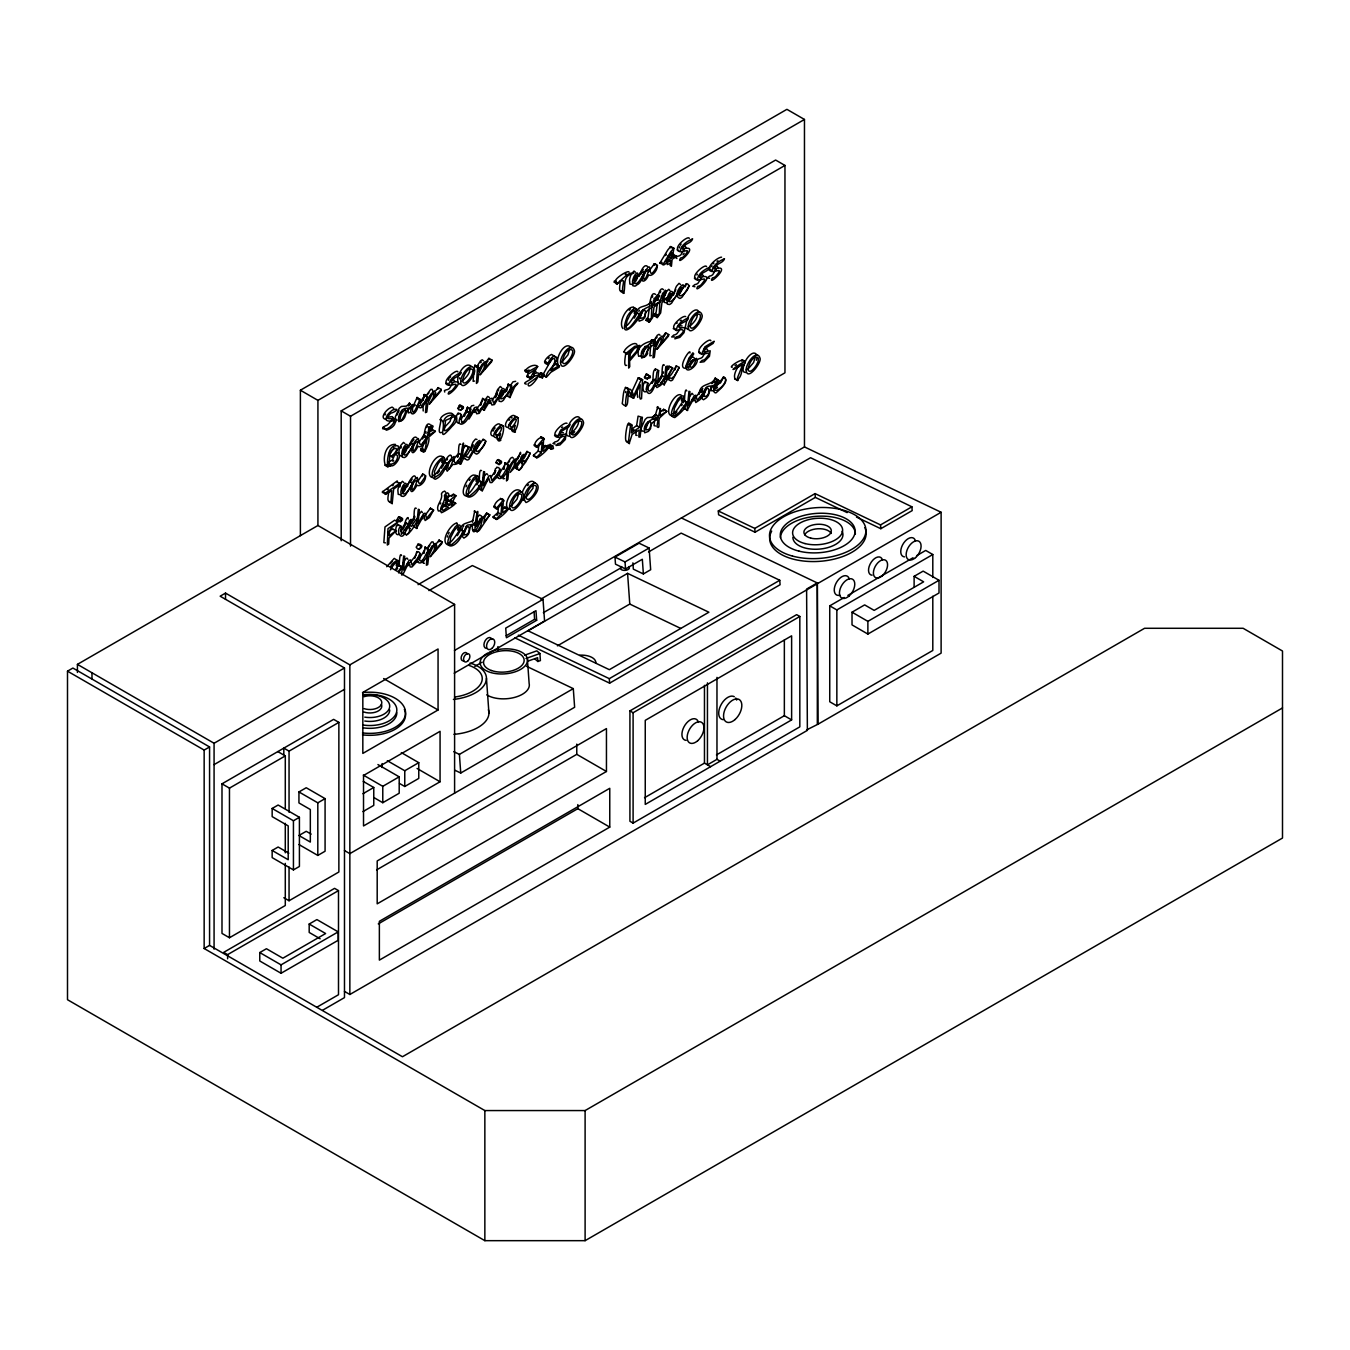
<?xml version="1.0" encoding="UTF-8"?>
<svg xmlns="http://www.w3.org/2000/svg" width="1350" height="1350" viewBox="0 0 1350 1350"><rect width="100%" height="100%" fill="white"/><g stroke="black" fill="none" stroke-linecap="round" stroke-linejoin="round"><path stroke-width="1.5" d="M408.375 405.877L409.387 402.924L410.248 404.409M423.141 400.191L424.221 394.521L424.98 395.989M424.069 552.774L425.132 547.104L425.908 548.572M473.917 370.879L473.124 381.341L474.576 381.038M473.934 369.731L474.981 365.209L475.757 366.677M503.938 469.277L505.035 462.696L505.794 464.164M650.666 345.381L649.89 355.86L651.324 355.556M652.523 382.59C653.856 379.08 651.358 364.753 658.648 370.659L657.501 385.206L660.184 384.311L664.808 377.308L660.791 385.273L656.927 387.585L655.577 385.408L655.763 380.632L656.977 371.976L658.648 370.659M629.033 425.334C628.087 416.07 623.126 443.88 627.058 441.18M457.566 461.025C461.379 468.872 461.666 459.574 464.029 458.156A3.864 2.228 -60 0 0 464.704 458.207M515.683 381.324L513.017 381.797L510.013 386.016M642.752 310.112C640.592 319.967 617.085 344.706 626.822 317.739C627.278 314.82 636.947 303.142 636.137 310.905C632.087 318.195 636.491 307.614 633.251 310.871A14.327 8.269 -60 0 0 630.264 314.415L626.991 320.811L626.046 327.409A2.869 1.654 -60 0 0 627.278 328.354C631.159 329.417 641.739 308.694 638.972 316.946M648.304 421.757L644.574 428.608M706.134 388.361L704.362 392.968M472.264 524.998C472.314 549.146 487.789 498.606 480.684 526.112M494.049 517.826L493.239 516.78L497.947 512.511L498.386 507.313M500.934 514.232L501.93 503.938L496.986 508.899L496.834 507.87L503.347 500.074L502.656 512.899L507.921 508.764C508.596 512.089 487.148 527.428 500.934 514.232L497.947 512.511M534.33 456.3L533.52 455.254L538.228 450.984L538.667 445.77M541.215 452.706L542.211 442.412L537.266 447.356L537.114 446.344L543.628 438.548L542.936 451.356L548.201 447.238C548.876 450.562 527.428 465.902 541.215 452.706L538.228 450.984M414.906 557.617L416.779 551.627L416.981 552.943M494.286 474.289L495.382 468.821L496.952 467.64M667.305 260.82L667.271 264.583L669.043 263.824M495.669 397.238L495.788 395.415A11.678 6.733 -60 0 1 497.762 389.357L500.276 386.522L501.727 387.703M397.913 525.69C396.411 521.792 393.356 536.659 398.79 534.465M458.46 414.163C462.24 410.332 460.586 420.677 462.004 422.769C465.699 420.694 467.151 415.243 469.547 412.594C468.399 425.233 453.549 429.789 461.447 414.585M645.233 382.894C643.748 378.996 640.676 393.863 646.127 391.669M517.759 458.021L520.492 452.301L520.695 454.174M393.744 408.375L392.158 407.109A13.686 7.897 -60 0 0 390.116 407.97C386.454 409.59 378.911 418.449 386.201 419.445M399.246 566.224C399.195 564.401 399.651 551.053 401.591 555.576M413.843 519.531C414.382 517.354 413.421 505.862 416.289 508.292M479.149 481.815C479.722 479.419 478.71 468.264 481.579 470.593M684.484 401.541C684.534 399.448 684.855 386.471 686.829 390.892M460.856 444.437C457.954 441.079 458.882 454.14 458.072 456.823M664.403 365.192C661.5 361.834 662.428 374.895 661.618 377.578M506.638 391.382L508.376 383.805L508.731 385.493M652.506 341.196L651.729 339.727L650.751 342.444M636.761 390.268L637.706 397.406M472.432 522.197L474.778 510.823L475.116 512.392M413.201 525.774L413.741 526.821L414.669 525.842M478.507 488.076L479.048 489.122L479.976 488.143M649.35 307.986L648.152 316.828L645.975 320.169L649.299 322.245L652.674 317.52L653.991 307.159L660.825 301.202L657.72 299.396L653.653 302.214M657.349 303.379L656.134 312.221L653.957 315.546L657.298 317.621L660.656 312.913L661.972 302.535L668.807 296.578L662.192 300.493L664.47 292.022L665.128 293.608L664.959 295.38L662.377 293.237M710.842 387.264L711.129 390.673L713.559 390.876M422.938 404.139L423.208 410.974M428.254 432.337L432.321 429.536L435.426 431.325L428.608 437.282C430.836 441.484 422.364 456.502 425.048 450.107L428.743 428.912L431.308 425.166L433.097 426.195L431.578 430.11L428.591 428.389L428.777 426.617M431.578 430.11L431.106 426.752L428.811 435.223L435.307 431.257M653.991 298.266L656.977 299.987L656.994 297.017L655.121 299.093L654.21 305.1L660.707 301.134M388.614 491.096C389.104 493.442 386.168 501.458 389.526 501.576M620.274 280.783C620.561 282.504 617.912 292.815 621.439 290.824M542.818 374.979L552.167 358.138M636.289 430.734L635.85 435.274L637.082 435.409M425.908 431.612L426.009 433.536M651.291 301.489L651.156 303.21M423.613 559.389L423.293 563.237L424.457 563.288M503.516 474.981L503.179 478.828L504.613 478.524M478.811 485.443L478.609 487.266M550.108 445.298C539.882 445.044 561.33 454.022 550.108 444.201M399.6 517.961C399.634 513.675 394.605 522.821 398.942 519.294M498.572 460.822C498.977 456.756 493.695 464.501 497.357 462.611M397.17 482.659L397.187 480.938L382.404 491.889L385.661 494.387L391.736 490.624L391.011 501.069L392.192 503.601L393.643 489.088L400.393 484.178L400.494 482.861L386.826 492.058L385.374 494.286M417.066 399.313L417.116 397.474L412.087 408.594M663.255 373.292L663.424 371.891M480.263 518.417L477.394 524.812M667.929 255.977L670.849 258.255L665.803 261.832L671.827 252.281L670.849 258.255M401.591 574.206L403.701 555.981L404.713 556.301L403.582 570.088L409.016 560.368L410.569 559.929L412.02 565.026L418.922 556.622L416.171 562.393L411.969 567L410.231 566.933L408.814 562.461L403.059 574.273L401.625 575.016M684.062 406.063L683.893 408.611L684.973 408.476M416.137 547.206L418.449 543.932C426.414 545.265 417.572 552.336 416.593 547.374M457.616 408.426L459.928 405.152C469.783 407.936 455.574 412.509 458.949 408.223M644.389 377.139L646.701 373.882C658.462 381.341 637.47 376.144 647.494 379.063M647.376 378.877L649.924 375.739M624.51 351.945C622.62 350.392 634.011 340.386 636.998 344.486M423.596 441.939L422.769 446.951L420.576 450.292L423.664 452.267M657.956 298.046L657.281 300.223M415.648 477.748C414.568 471.201 407.278 483.773 407.582 486.675M451.592 457.009C450.883 450.816 444.201 461.295 444.015 464.113M408.088 409.455L408.308 412.948L410.552 412.223M658.074 297.152C657.855 294.688 660.876 285.947 663.491 289.727M397.777 522.079L394.656 525.302A40.416 23.338 -60 0 0 391.449 527.681L389.779 530.314A29.43 16.993 -60 0 0 389.239 534.414L389.222 535.748L396.242 530.55L388.986 538.076L388.699 544.067L387.315 545.029L387.99 528.626L397.777 522.079L394.656 520.172L385.003 526.905L383.839 542.582L385.476 542.869M503.634 500.023C500.496 495.214 489.493 507.786 496.986 508.899M543.915 438.497C540.776 433.688 529.774 446.259 537.266 447.356M657.028 317.537L659.34 313.082L659.745 303.227L661.618 295.701L665.364 290.183L666.478 291.448L664.959 295.38M657.99 408.729L657.804 406.654L655.374 415.159L651.814 417.808L654.801 419.529L658.361 416.88L660.471 408.493L660.15 415.581L666.748 411.345L659.779 417.724C657.636 419.985 660.69 430.65 656.961 426.617C657.889 419.563 659.239 419.496 654.801 419.529M497.171 394.942L497.407 393.609M545.991 377.173C546.311 370.575 556.031 366.12 554.783 358.999A4.708 2.717 -60 0 0 553.314 358.594L552.167 359.336A13.871 7.999 -60 0 0 549.686 362.593C544.961 368.061 550.935 355.708 554.563 356.164L556.909 357.598L557.111 359.387L550.901 370.491L558.951 365.681L559.187 367.234L550.884 372.262L546.564 377.038L543.004 375.452M655.425 370.423L655.374 368.719M511.397 427.714C513.928 443.053 524.036 410.181 513.574 418.534C511.397 420.609 505.17 428.102 510.519 429.249C519.446 421.2 512.561 427.005 514.755 432.337M631.209 393.171L638.162 378.084L639.495 378.641M630.669 393.964L633.656 395.685L634.905 393.339A13.956 8.066 -60 0 1 636.407 389.964L641.149 379.806L642.516 379.586L641.537 398.638L640.322 399.06L639.579 396.765L640.237 384.784L633.656 398.233L631.226 396.259L629.184 390.994C626.518 395.246 630.112 411.767 622.181 403.566C623.379 398.942 622.721 385.813 627.817 387.923M659.273 296.882L659.509 295.414M406.569 535.072C412.965 530.398 406.856 526.163 409.489 520.577C414.332 516.173 407.211 525.066 411.429 526.433C427.764 500.445 408.189 544.388 403.616 532.44M407.244 526.365L405.456 530.027M521.758 459.709L526.989 451.406L530.246 453.229L525.876 461.801L519.261 470.188L515.936 468.248L519.716 462.662L519.176 460.789M519.008 470.154C527.361 465.007 516.021 458.055 523.901 454.359C519.548 464.839 527.462 461.97 529.976 453.127M625.86 352.806C625.506 355.641 623.109 367.352 626.704 365.31M628.763 355.05L630.636 351.337L629.674 359.218L636.39 351.422L638.449 346.933L634.551 348.081L626.788 354.021L626.923 352.637L634.787 346.326L639.816 345.398L638.263 350.747L629.589 361.108L629.758 366.626L628.678 368.077L628.695 355.438M716.361 383.586L713.408 381.156C707.721 385.779 699.553 383.957 699.114 394.47M394.976 454.191L392.512 459.827L387.939 462.628M459.574 378.81L459.759 377.781M654.497 420.998L654.058 425.621L655.56 425.993M732.189 367.267C727.599 367.436 743.175 357.649 741.909 361.192M745.217 362.273L742.146 359.606M530.01 378.388L534.87 369.799L528.744 373.697L527.968 371.874L537.587 366.508L533.233 374.271C548.454 366.593 527.006 393.778 528.171 383.653C555.103 365.006 521.117 384.581 528.103 373.748M556.453 365.006L555.964 363.96L553.112 365.901M447.66 383.619C440.792 382.438 457.009 368.01 457.92 371.925M448.689 385.121C449.584 378.456 455.929 374.777 461.211 372.448C459.827 377.376 451.744 377.021 450.984 382.793C471.015 376.65 442.581 401.878 449.28 391.534A6.817 3.932 -60 0 0 452.419 390.15C462.358 378.169 449.229 389.256 445.702 383.4M482.912 400.207L482.659 398.419L481.123 402.199A29.919 17.28 -60 0 0 480.786 404.747M541.333 438.109L540.928 436.776M557.044 435.392C549.534 435.426 564.013 421.166 567.034 423.326M557.533 437.113L560.807 430.026L570.054 424.44L569.042 426.583L561.482 431.342L559.642 435.189L566.123 434.008L565.329 439.509L559.929 444.96L556.014 445.483L558.124 443.526A6.817 3.932 -60 0 0 561.263 442.142C571.202 430.161 558.073 441.248 554.546 435.392M678.173 250.307C673.987 246.51 688.23 235.187 689.327 238.326M680.113 251.522C681.008 244.839 687.336 241.161 692.617 238.832C691.251 243.759 683.151 243.422 682.391 249.193C702.439 243.051 673.987 268.279 680.687 257.918A6.817 3.932 -60 0 0 683.826 256.551C693.765 244.552 680.636 255.656 677.126 249.801M675.169 328.826C669.094 327.139 682.678 314.871 685.699 316.541M686.981 319.376L684.011 332.707L679.86 337.348L674.831 338.833L676.637 336.707A6.817 3.932 -60 0 0 679.928 335.357C686.897 329.67 681.581 328.354 676.35 330.649C676.62 323.781 683.336 320.372 688.449 317.587C688.77 321.857 680.164 321.941 679.219 326.396C677.464 329.771 685.496 325.502 687.673 329.434M695.908 278.505C690.204 276.058 705.611 263.115 706.556 266.642M697.342 279.855C698.237 273.173 704.565 269.494 709.847 267.165C708.48 272.093 700.38 271.738 699.638 277.509C719.668 271.367 691.234 296.612 697.916 286.251A6.817 3.932 -60 0 0 701.055 284.867C711.011 272.886 697.866 283.989 694.356 278.117M710.944 269.882C705.291 267.806 717.373 257.175 721.558 257.175M711.99 271.401C712.884 264.718 719.212 261.039 724.494 258.711C723.127 263.638 715.028 263.301 714.268 269.072C734.316 262.913 705.864 288.157 712.564 277.796A6.817 3.932 -60 0 0 715.702 276.413C725.642 264.431 712.513 275.535 709.003 269.663M700.194 352.586C694.491 350.123 709.898 337.179 710.859 340.723M701.646 353.919L704.903 346.832L714.15 341.246L713.154 343.389L705.577 348.148L703.738 351.996L710.218 350.798L709.442 356.316L704.025 361.766L700.11 362.289L702.219 360.332A6.817 3.932 -60 0 0 705.358 358.948C715.298 346.967 702.169 358.054 698.659 352.198M561.87 435.476L558.276 440.421A6.817 3.932 -60 0 1 555.137 441.804L552.96 443.526L555.137 444.032M680.552 328.674L676.941 333.636A6.817 3.932 -60 0 1 673.802 335.002L671.692 336.977L674.663 336.926M625.489 392.614L625.759 391.365M671.676 254.543L673.211 253.969L676.417 256.652L672.131 259.234L671.406 266.321L670.123 265.41L670.528 260.297L663.913 264.904L659.863 263.031L666.9 251.438A39.673 22.899 -60 0 1 667.896 249.851L670.731 246.476L670.764 247.843M662.85 264.752L669.887 253.159A39.673 22.899 -60 0 1 670.883 251.573L673.92 248.231L672.351 257.31L676.198 255.69M497.019 434.919C497.947 454.984 509.962 417.369 498.926 426.988C496.749 429.064 490.539 436.556 495.872 437.704C504.799 429.637 497.914 435.459 500.108 440.792M500.563 425.773C499.095 418.433 485.848 434.498 492.885 435.983M515.194 417.319C513.726 409.978 500.496 426.043 507.532 427.528M488.835 359.623L489.021 358.358L492.007 360.096L491.653 361.699L480.094 374.895L484.026 368.331L484.701 363.859L482.625 365.293L478.626 374.001L477.849 381.966L476.432 383.451L477.596 367.284L478.811 367.521L478.406 371.655L481.882 364.517L485.224 361.53L486.557 363.69L484.616 369.039L492.007 360.096M519.092 456.148L518.197 458.291M665.584 334.125L665.617 332.809L663.39 335.762M472.821 446.091L473.175 444.69M394.521 420.896L393.086 423.664A14.192 8.184 -60 0 1 389.694 427.174C379.198 433.215 394.2 429.013 395.128 422.837C401.355 413.286 379.451 424.44 390.842 413.151C395.196 412.324 400.882 407.413 392.631 409.995C389.627 412.358 385.358 415.648 386.252 419.918C387.686 422.449 399.178 420.441 391.534 419.175M505.035 508.41L504.934 507.043L501.812 509.439M387.602 532.845L392.344 528.829L393.188 529.723M398.756 566.072L398.537 564.671L395.466 569.565M398.537 564.671L401.962 566.899L398.689 572.94M444.538 463.101C442.884 461.093 437.788 474.694 432.759 475.656M461.751 455.051C458.055 461.227 453.448 468.163 454.056 456.502C445.736 461.632 445.399 475.116 435.324 479.267C426.954 476.449 437.062 459.557 443.593 457.093C445.686 458.443 443.627 461.852 442.125 462.881C440.623 461.835 444.892 457.279 441.163 460.046A14.327 8.269 -60 0 0 438.176 463.59L434.481 471.386L434.751 477.495L439.661 474.272L447.289 463.421L446.327 469.277L447.188 471.234L452.959 464.349C465.075 465.851 462.898 442.479 452.722 461.346M448.571 543.088C452.841 543.038 462.426 523.395 459.202 532.693M463.539 531.343C456.519 551.829 438.294 550.581 454.14 528.677C455.777 524.138 463.168 523.209 459.135 529.183C455.254 533.183 460.974 523.597 456.975 527.479A14.327 8.269 -60 0 0 453.988 531.006L450.714 537.418L449.769 544.016A2.869 1.654 -60 0 0 451.001 544.961C454.967 542.379 467.201 531.158 460.553 529.622M467.556 493.914C471.471 493.526 479.571 476.094 478.035 482.979M481.849 482.49C474.829 502.976 456.621 501.727 472.466 479.824C474.103 475.284 481.494 474.356 477.461 480.33C473.563 484.329 479.301 474.727 475.301 478.626A14.327 8.269 -60 0 0 472.314 482.153L469.041 488.565L468.096 495.163A2.869 1.654 -60 0 0 469.327 496.091C473.293 493.526 485.528 482.304 478.862 480.769M390.656 566.966C391.331 563.338 401.136 556.166 397.879 564.064C393.829 569.666 399.144 559.204 395.398 563.017A14.327 8.269 -60 0 0 392.411 566.561L390.555 569.7M457.245 524.779L457.042 523.294M475.554 475.909C470.981 470.07 456.958 494.741 466.459 496.108M467.556 409.607L467.454 407.211L465.919 410.974A29.919 17.28 -60 0 0 465.581 413.522M631.564 429.452L636.626 425.554L638.094 416.121L642.364 417.454L640.069 437.13L638.837 436.995L639.191 430.009L634.601 432.793A109.502 63.214 -60 0 0 632.104 434.447L629.184 443.576L628.408 442.209L630.534 425.385L632.087 425.351L631.429 432.877L639.613 427.275L640.524 418.719L642.364 417.454M453.279 494.572L447.339 497.138M448.993 501.103C459.304 492.345 455.389 495.112 451.035 505.237C462.341 500.091 444.69 511.852 441.366 512.713C438.142 507.229 446.209 501.93 444.437 495.585A3.442 1.991 -60 0 1 445.939 493.577L447.609 492.834L448.706 493.965A4.792 2.767 -60 0 1 448.166 497.711L445.77 501.93L449.364 505.237L451.271 500.293L449.837 500.951A2.177 1.249 -60 0 1 448.993 501.103L446.006 499.382M408.662 447.761C409.303 444.757 413.37 434.278 416.88 437.771M639.242 276.362C639.883 273.358 643.967 262.862 647.46 266.372M423.934 436.792L423.748 435.156L419.091 442.193M654.311 265.292L654.328 263.756L648.439 271.789M431.983 546.193L430.245 550.429M525.758 371.976C523.614 369.293 534.566 362.374 537.806 366.66M548.083 364.567C540.472 363.082 548.151 355.894 551.576 354.442L553.922 355.877M645.638 270.051L644.49 273.341M410.704 443.661L410.788 442.783L402.452 453.532M414.484 443.441L406.62 456.081A7.307 4.219 -60 0 1 404.376 457.549L402.3 457.178L401.929 453.043A11.678 6.733 -60 0 1 403.903 446.985C409.523 438.818 407.531 452.25 403.296 454.258C407.008 458.173 411.379 447.204 413.775 444.504L410.788 442.783M412.83 483.553L405.54 494.977A7.307 4.219 -60 0 1 403.296 496.446L401.22 496.074L400.849 491.957A11.678 6.733 -60 0 1 402.823 485.899C408.459 477.714 406.451 491.147 402.216 493.155C405.928 497.07 410.316 486.118 412.712 483.418L409.725 481.68L402.502 491.619M482.962 440.218L483.064 439.341L475.841 449.28M486.169 441.214L478.879 452.638A7.307 4.219 -60 0 1 476.634 454.106C465.531 450.107 489.645 427.764 475.554 450.816C478.305 454.731 490.32 440.134 483.064 439.341M644.372 273.105C641.959 275.805 637.588 286.774 633.876 282.859C638.111 280.851 640.102 267.401 634.483 275.586A11.678 6.733 -60 0 0 632.509 281.644L632.88 285.761L634.956 286.149A7.307 4.219 -60 0 0 637.2 284.664C642.026 283.331 647.798 264.617 640.136 274.607M689.496 285.542L682.222 296.949A7.307 4.219 -60 0 1 679.978 298.434C668.874 294.435 692.989 272.093 678.898 295.144C681.649 299.059 693.664 284.445 686.408 283.669L678.054 294.418M447.306 537.097L447.727 535.697M447.879 499.939L446.377 503.516L444.876 502.959M510.587 386.201L509.962 397.558L514.299 387.703A6.396 3.696 -60 0 1 516.51 384.986C522.18 378.726 509.507 388.564 510.907 393.221L511.802 385.864L507.6 384.48M513.186 419.411L509.271 424.811M432.439 429.604L431.781 431.139M482.591 518.282L486.54 513.152L489.78 514.907L479.233 530.499L477.141 531.748L480.381 526.551M430.279 509.423L430.532 508.191L433.553 510.233L429.452 517.539L425.132 520.543L423.765 515.43L416.441 528.491L418.298 509.271L419.31 509.608L418.179 523.395L423.613 513.658L425.149 513.219L426.617 518.316L433.519 509.912M420.103 399.195C417.116 405.726 411.227 421.723 412.762 404.511C407.093 414.703 414.754 418.905 418.635 405.034C420.052 415.547 430.937 392.833 426.532 398.874C417.437 413.421 423.023 400.933 417.116 397.474M629.066 272.143C628.763 269.19 608.614 281.559 617.034 283.989C629.286 274.168 619.599 288.023 623.599 293.372C626.062 287.027 621.928 276.075 632.053 273.864C630.112 270.422 619.701 281.458 617.034 283.989M472.669 446.074C471.724 443.576 468.821 455.878 465.007 456.047L463.894 455.709M462.561 450.259L465.396 445.483L469.074 447.103L464.518 456.199L468.855 457.549L475.538 446.698L475.588 449.145L476.533 447.778L478.541 442.749L469.074 459.169A3.864 2.228 -60 0 1 467.016 459.979L462.206 457.296M666.107 371.031L668.942 366.238L672.621 367.858L668.064 376.971L671.541 378.54L674.376 376.059L679.236 367.453L672.621 379.941A3.864 2.228 -60 0 1 670.579 380.734L666.428 378.557M756.337 360.298L756.962 358.442M391.027 420.593L390.099 421.942A14.192 8.184 -60 0 1 386.707 425.452C384.396 425.52 379.89 430.346 384.885 428.574M511.701 462.493L511.093 464.096M661.264 377.561L661.787 375.351L664.774 377.072M459.894 407.16L459.928 405.152M538.987 373.95C537.688 381.156 549.568 375.249 541.063 372.853C536.709 373.444 542.177 376.599 544.05 374.574M541.974 375.688L542.211 377.983M553.095 445.922L551.002 447.019L551.239 449.331M400.916 448.132L401.389 446.833M399.836 487.029L400.309 485.73M405.743 522.315L400.477 530.871M400.899 526.112C395.179 530.297 401.406 542.936 405.54 531.63A31.944 18.444 -60 0 0 408.375 526.416L408.78 523.969L401.456 534.296L400.899 526.112L397.71 524.357M461.042 419.344L466.341 410.738L469.344 412.459M469.125 412.864L466.172 411.041M656.117 381.189C643.089 408.173 650.649 369.208 646.144 389.273C651.105 407.126 664.335 359.91 646.903 389.053M397.187 414.939L397.609 413.826M700.92 392.698L701.342 391.584M422.516 475.959L422.685 474.053L418.011 481.089M410.687 445.146L411.159 443.914M641.267 273.746L641.739 272.514M408.257 519.075C408.881 514.097 403.549 522.399 405.692 524.391M466.054 486.844L466.695 485.19M424.221 397.626L424.913 395.229L419.479 403.11M652.286 340.959C648.371 341.651 635.192 345.364 638.634 356.299L641.115 355.776M522.231 492.564C523.648 488.059 529.959 477.107 535.005 482.929C543.763 486.422 532.018 500.546 526.028 502.521C520.746 497.256 528.508 484.971 534.836 482.827M568.316 426.178C567.337 428.676 564.199 436.252 568.991 436.219M744.93 362.475C743.968 364.973 740.812 372.566 745.622 372.532M414.619 517.843L414.703 516.308L410.13 523.53M430.65 394.976L429.84 396.9M426.752 427.494L427.343 426.009M652.134 297.371L652.725 295.886M660.116 292.764L660.724 291.279M633.656 395.685C628.121 378.574 625.033 399.819 625.674 406.333M460.046 530.871C460.991 521.961 467.775 523.986 472.939 520.374M636.306 314.28C637.149 304.56 645.199 307.986 650.025 302.906C658.817 307.159 642.904 309.218 645.114 316.794A7.459 4.303 -60 0 1 642.667 319.815L639.141 321.182C636.626 310.196 646.397 308.357 653.012 304.644M540.894 374.389L541.063 372.853M423.698 436.641C424.575 433.434 425.469 421.132 430.11 424.474M496.716 394.824L497.239 392.58L492.041 400.477M405.911 523.462L405.388 524.678A31.944 18.444 -60 0 1 402.553 529.909M465.936 413.168L466.459 411.952M711.906 383.653L715.196 378.101L716.884 380.126M390.572 464.737C392.158 469.749 403.009 456.722 398.503 452.959L395.921 453.009L398.587 447.407A4.742 2.734 -60 0 0 398.233 446.074C383.552 440.809 387.382 484.819 389.644 457.751A137.97 79.667 -60 0 0 389.728 455.153C393.373 444.639 402.064 447.272 391.416 456.351C402.992 448.807 396.056 468.923 387.585 463.016M461.683 529.942L462.577 527.951M657.011 299.97L658.479 296.072L657.366 294.789L653.636 300.308L651.746 307.834L651.358 317.689L649.046 322.144M451.626 501.913L452.739 501.559L452.132 502.993M737.91 367.014C728.781 381.645 740.762 385.037 742.061 368.955A82.046 47.368 -60 0 1 743.175 366.407A17.398 10.041 -60 0 1 744.221 364.264A55.721 32.164 -60 0 0 744.896 362.914C745.689 358.476 754.161 348.249 757.114 355.708M414.45 406.063L415.091 404.595M471.386 449.094L472.163 447.339M674.933 369.849C678.561 359.168 672.266 376.38 668.554 376.802L667.457 376.464M448.335 380.312L448.706 379.468A10.817 6.244 -60 0 1 449.01 378.81M696.971 275.046L697.359 274.185M711.619 266.591L711.99 265.748M413.404 482.338L411.345 486.051M481.039 366.609L480.094 368.533M448.757 462.898L449.347 461.582M679.219 247.877L679.742 246.712M657.788 341.128L656.842 343.052M644.102 272.902C638.634 283.382 645.317 283.635 648.675 274.809C652.286 278.218 661.787 265.224 654.497 263.773M700.65 392.057L701.173 390.201L704.211 392.259L700.093 399.566L695.79 402.553L694.423 397.44L687.099 410.518L688.956 391.298L689.968 391.618L688.821 405.405L694.254 395.685L695.807 395.246L697.258 400.343L704.059 391.888M649.299 304.847C650.295 301.657 651.341 290.841 655.492 294.334M498.218 390.926L498.724 389.829M437.906 389.289L438.092 387.619L435.864 390.572M480.853 405.017L481.511 403.599M438.818 541.873L439.02 540.202L435.122 545.333M398.031 412.83L399.043 410.721M497.121 439.071L498.049 438.21M511.768 430.616L512.679 429.756M697.14 359.826L699.233 358.594A6.817 3.932 -60 0 0 702.371 357.227L705.881 351.557M635.985 315.225C637.521 308.357 629.421 325.772 625.506 326.16M683.387 402.688C684.923 395.82 676.822 413.252 672.908 413.623M448.369 534.043L449.145 532.423M685.159 286.892L686.408 283.669M638.854 311.361L639.394 310.23M702.236 389.593L702.776 388.479M393.525 448.2L393.964 447.322M660.96 378.253L660.049 380.059M415.412 556.74L414.703 558.141M494.961 473.04L495.72 470.441L491.231 476.938M477.63 367.099L478.474 365.411M427.781 548.994L428.625 547.307M654.379 341.618L655.222 339.913M441.248 389.407L433.839 398.351L435.78 393.002L434.464 390.842L431.123 393.829L427.629 400.967L428.051 396.816L426.819 396.596L425.452 412.644L426.786 412.071L427.849 403.312L431.848 394.605L433.941 393.154L433.266 397.642L429.317 404.207L440.893 391.011L441.248 389.407L438.092 387.619M469.496 409.236L471.572 405.844L473.85 405.304M484.684 400.461L487.654 396.377L489.358 397.406M442.159 541.991L434.767 550.935L436.708 545.586L435.375 543.426L432.034 546.413L428.558 553.551L428.962 549.399L427.748 549.18L426.364 565.211L427.714 564.654L428.777 555.896L432.776 547.189L434.852 545.737L434.177 550.226L430.245 556.791L441.804 543.594L442.159 541.991L439.172 540.253M507.634 464.771L506.486 480.938L507.887 479.452L508.68 471.487L512.663 462.78L514.755 461.346L514.08 465.818L510.148 472.382L519.041 462.898L522.062 457.583L514.654 466.526L516.426 459.962L515.278 459.017L513.624 459.945L508.444 469.142L508.781 464.67L504.647 463.05M668.756 334.598L661.365 343.558L663.306 338.192L661.972 336.049L658.631 339.036L655.155 346.174L655.56 342.023L654.345 341.803L652.961 357.834L654.311 357.277L655.374 348.519L659.374 339.812L661.449 338.361L660.774 342.849L656.842 349.414L668.402 336.218L668.756 334.598L665.617 332.809M463.134 526.837L463.725 525.741M425.993 395.972L430.768 389.34L432.135 389.357L432.793 391.281M476.752 366.66L480.583 360.737L482.237 359.809L483.384 360.754M424.659 549.923L419.563 558.141M426.904 548.556L431.679 541.924L433.046 541.941L433.721 543.847M504.562 465.514L498.555 474.711M506.807 464.147L510.638 458.224L512.291 457.296L513.439 458.241M653.501 341.162L657.332 335.256L658.986 334.327L660.133 335.256M410.569 481.697L411.041 480.769M649.553 304.611L650.025 302.906M712.918 382.86L713.408 381.156M716.158 384.075C711.197 387.517 709.965 388.952 708.48 395.044A7.459 4.303 -60 0 1 706.033 398.064L703.536 399.735L702.067 398.824L702.996 393.457A18.309 10.581 -60 0 1 705.173 388.952C707.282 383.839 713.661 388.26 716.394 382.877M402.789 563.743C403.599 562.41 406.721 555.356 407.852 559.254M482.676 479.334C483.486 478.001 486.608 470.947 487.755 474.862M526.348 454.292L526.989 451.406M423.174 437.873L422.533 439.003M510.654 465.092L509.557 466.847M417.859 516.088L421.402 511.279L422.449 512.561M692.786 359.893L689.31 364.534M495.231 397.727L496.057 396.242M413.91 519.21L413.218 520.442M505.052 392.479L507.634 386.876L500.411 396.799M673.262 295.363L674.612 292.984M533.992 374.929C534.684 379.502 519.834 383.012 526.314 384.109M384.969 415.007L385.526 414.028M721.828 380.717L723.549 377.055L714.943 388.327M525.656 455.524L523.733 458.747M412.729 521.286L411.294 523.665M457.397 457.144L458.612 453.313M486.084 515.261L486.793 513.186M412.121 441.872L413.859 439.408M446.985 460.029L447.525 459.101M642.701 270.473L643.241 269.561M665.634 255.555L666.343 254.374M689.006 397.221L692.061 393.306L693.107 394.571M386.758 566.73L394.217 558.394L398.807 561.381M569.211 424.322C570.426 420.441 578.357 412.577 580.483 419.411M687.892 317.52C689.091 313.656 697.022 305.792 699.165 312.609M423.293 399.381L421.082 402.806M440.218 503.938L440.792 503.01M634.449 348.013L630.534 353.346M721.339 381.527L720.276 383.181M658.733 382.269L659.559 380.953M442.766 466.273L443.407 465.261M397.001 569.244L397.642 568.249M476.904 484.852L477.529 483.84M635.479 316.086L634.179 318.127M668.334 369.529L669.043 368.398M713.947 381.493L715.028 380.126M498.251 428.794L494.623 433.266M486.084 399.988L486.827 398.993M458.578 533.706L457.279 535.663M681.581 405.591L682.256 404.561M392.934 449.229L389.34 453.296M398.452 571.286L401.844 566.528M428.203 393.879L428.861 392.884M429.114 546.463L429.789 545.467M509.017 462.071L509.676 461.059M408.898 405.54L409.674 403.397L406.384 406.114L401.406 406.434L399.229 408.291L395.381 416.728L395.348 419.344L397.187 420.12M654.801 416.677L655.577 414.551L652.286 417.251L647.308 417.572L645.131 419.445L641.284 427.866L641.25 430.481L643.089 431.257M441.467 468.231L442.108 467.303M430.414 508.14L424.811 515.751M466.307 526.129L462.257 536.439L463.894 538.093L466.391 536.423A7.459 4.303 -60 0 0 468.838 533.402L470.492 526.247L474.998 524.391L476.752 521.235L472.365 524.424L467.151 525.133L464.012 532.322M701.072 390.15L695.452 397.777M647.831 319.646L648.591 318.516M412.425 447.154L413.201 445.989M447.272 465.294L448.065 464.13M643.005 275.738C655.509 250.999 644.591 288.579 657.484 265.511M664.909 335.306L663.896 336.741M411.581 479.858L412.172 479.014M663.12 411.024L663.711 409.404L659.88 412.223M487.131 362.239L487.974 361.074M489.78 514.907L483.924 522.18L484.532 517.826L482.068 516.966L476.719 525.623L476.752 524.492A71.061 41.023 -60 0 1 477.023 521.151C479.976 495.686 473.563 527.614 475.318 531.276M517.185 459.726L518.012 458.561M666.461 291.431L668.79 289.305L669.954 290.587M477.562 410.147L478.237 409.252M475.875 526.854L476.601 525.876M484.262 517.759L485.274 516.409M484.971 363.437L488.852 358.307M515.025 460.924L519.075 455.861M485.916 400.241L484.11 403.92L484.144 410.316L490.168 400.461L491.906 405.017L494.438 404.544L500.361 394.453L493.661 403.144L492.041 398.25L489.763 398.79L485.224 406.789L485.916 400.241L482.659 398.419M445.264 506.807L446.141 505.693M656.387 338.091L657.096 337.179M641.385 271.384L634.163 281.306M675.844 289.761L668.638 299.683M546.041 362.019L545.096 362.846M683.033 254.694L684.18 253.277M392.884 461.396L393.677 460.417M477.073 517.303L479.621 514.991L481.545 516.105M437.434 473.462L439.509 470.947M716.597 388.327L717.491 387.264M661.669 375.334L656.623 383.147M642.161 353.278C659.357 329.029 635.884 377.865 645.199 346.275M703.654 393.964L702.405 395.229M548.286 358.644L549.18 357.598M453.009 494.994L451.474 496.378M527.023 376.65L528.238 375.705M447.981 507.161C444.96 502.031 440.353 506.79 442.952 510.654L447.981 507.161L444.994 505.44L440.876 508.866M463.151 407.025L460.721 410.349M401.507 518.721C396.596 524.711 405.608 519.21 401.507 518.721L398.52 516.999M421.656 545.805L419.243 549.129M500.462 461.582C495.568 467.572 504.579 462.071 500.462 461.582L497.475 459.861M672.857 255.926L673.211 253.969M574.678 431.747L571.978 434.346M508.174 394.909L506.976 395.837L506.503 394.571M482.355 490.742L488.7 478.052L490.134 482.541L491.856 482.591L496.057 477.984L498.825 472.213L491.923 480.617L490.455 475.521L488.903 475.959L483.486 485.679L484.616 471.892L483.604 471.572L481.444 490.303L482.355 490.742L479.368 489.021M655.492 341.483C648.877 345.212 639.107 347.051 641.621 358.02L645.131 356.67A7.459 4.303 -60 0 0 647.595 353.632C645.384 346.056 661.281 343.997 652.506 339.761M658.564 416.273C651.949 420.002 642.161 421.841 644.692 432.81L648.202 431.46A7.459 4.303 -60 0 0 650.649 428.423C648.456 420.846 664.352 418.787 655.577 414.551M479.503 369.36L478.626 370.221M656.252 343.862L655.391 344.723M527.597 485.595L528.525 484.65M674.814 413.859L676.907 411.767M410.214 562.461L415.969 555.221M443.829 428.085L450.023 421.453L451.778 416.154M544.134 448.014L545.299 446.867M632.981 273.493L633.876 273.054M480.347 362.661L481.393 361.969M542.092 447.913L545.214 445.517L548.201 447.238M715.972 381.881L718.959 383.602L719.871 381.848C717.12 375.182 710.049 392.968 715.905 392.918C719.449 389.88 730.637 380.363 723.549 377.055M496.868 515.362L497.931 514.451M679.404 398.942L678.341 399.398M405.253 532.474L403.582 533.334M517.691 467.556L516.021 468.433M398.672 417.471C417.218 391.652 392.664 442.344 402.351 409.911M655.813 315.023L654.041 315.816M475.959 409.995L482.169 401.507M689.141 358.526L692.364 356.619L694.491 358.239M449.651 377.629L450.63 376.836M712.935 263.908L713.914 263.098M418.939 405.405L416.289 405.726M689.934 352.991C691.166 346.528 675.709 369.613 686.256 368.229M458.257 412.83C455.743 415.243 455.254 421.521 458.291 423.326M441.788 432.371C436.472 434.869 441.18 423.09 440.741 420.339C438.48 416.526 451.305 409.641 453.414 415.041M665.381 295.009L661.635 297.608M535.461 444.825L534.144 445.568M495.18 506.351L493.864 507.111M392.428 485.663L393.542 484.802M462.105 381.308C465.531 377.899 470.863 373.191 469.665 367.824M561.921 361.952L567.945 354.881L569.683 349.11M689.614 326.498C693.056 323.106 698.389 318.398 697.174 313.031M510.992 506.182L517.033 499.112L518.754 493.341M525.639 497.728L533.014 488.211L532.946 483.907M747.562 369.596L753.604 362.526L755.325 356.754M445.483 468.956L443.711 469.074M662.091 382.657L661.078 382.489M527.648 370.913L528.998 369.951M649.198 344.014L650.751 342.917M409.725 564.756L407.953 565.616L406.873 564.199M662.124 262.373L659.863 263.031M625.202 274.506L626.181 273.848M632.846 430.312L633.909 429.604M387.399 489.662L388.361 489.021M511.161 418.011L512.038 417.437M616.444 281.205L614.048 282.251M735.024 365.563L736.425 364.702M300.392 535.68L300.392 390.218L786.915 109.333L804.465 119.458L804.465 446.917L540.776 599.164M300.392 390.218L317.925 400.359L804.465 119.458M341.196 540.742L341.196 410.873L775.626 160.043L784.958 165.443L784.958 372.819L418.061 584.651M341.196 410.873L350.527 416.256L784.958 165.443M77.422 672.435L77.422 664.369L317.925 525.504L454.596 604.412L454.596 793.159M67.5 671.169L72.9 668.048L209.571 746.955L209.571 945.388L402.452 1056.746L1144.564 628.29L1243.131 628.29L1282.5 651.021L1282.5 838.046L585.107 1240.667L484.852 1240.667L67.5 999.709L67.5 671.169L204.154 750.077L209.571 746.955M383.501 492.328L382.387 492.564M454.596 604.412L349.852 664.875L225.517 593.089L220.151 596.194L344.486 667.98L344.486 997.599L322.751 1010.154M428.962 590.591L472.348 565.549L543.021 599.349L544.573 621.034L454.191 673.211M77.422 664.369L214.076 743.259L344.486 667.98M214.076 764.623L344.486 689.327M285.289 863.376L285.289 905.513L229.466 937.744L221.991 933.424L221.991 783.827L333.636 719.364L338.867 722.385L338.867 871.999L289.052 900.754L283.821 897.733M643.376 573.936L642.33 559.271L625.539 568.974L615.482 564.165L614.992 557.111L639.073 543.206L649.114 548.016L650.666 569.734L643.376 573.936L633.336 569.143L632.897 562.849M454.461 650.481L543.021 599.349M283.821 754.447L283.821 748.119L289.052 751.14L338.867 722.385M221.991 783.827L229.466 788.13L285.289 755.899L285.289 808.583M614.992 557.111L625.033 561.921L649.114 548.016M847.142 512.612L815.333 497.407L755.055 532.221L718.588 514.789L718.318 510.975L810.557 457.718L911.908 506.807L912.178 510.604L880.808 528.711L856.491 517.084M543.358 612.681L621.321 567.658M648.523 551.964L681.159 533.115L779.76 580.264L780.081 584.736L609.626 683.151L514.822 637.824M506.149 635.749L534.6 619.312L536.659 620.291L535.967 610.673L505.727 628.121L506.402 637.757L536.659 620.291M627.581 573.362L528.069 630.804L609.356 669.684L708.868 612.225L627.581 573.362L629.775 604.058L680.805 628.459M474.846 666.377L482.085 662.192M438.058 709.982L362.829 753.418L362.829 692.415L438.058 648.979L438.058 709.982L383.636 678.561M718.318 510.975L754.785 528.407L815.062 493.594L880.537 524.914L911.908 506.807M311.108 834.114L306.231 831.296L298.941 835.498L310.331 842.079L310.331 809.528L298.941 802.946L298.941 791.944L306.231 787.742L325.08 798.626L325.08 851.226L317.807 855.428L298.941 844.543M272.16 850.466L288.208 859.731L288.208 825.879L272.16 816.615L272.16 808.464L278.134 805.022L299.413 817.307L299.413 866.464L293.439 869.906L272.16 857.621L272.16 850.466L278.134 847.007L288.832 853.2M557.398 645.84L629.775 604.058M298.941 791.944L317.807 802.828L325.08 798.626M272.16 808.464L293.439 820.749L299.413 817.307M362.931 793.733L373.764 787.489L373.764 805.376L362.931 811.62M387.332 760.691L404.764 770.749L418.77 762.666L418.77 778.41L404.764 786.493L399.532 783.472M363.285 775.069L382.776 786.324L399.195 776.841L399.195 793.226L382.776 802.71L373.916 797.58M453.786 751.697L459.405 754.38L573.294 688.635L574.627 707.265L460.738 773.027L455.119 770.344M518.299 635.158L609.306 678.662L779.76 580.264M440.066 781.751L363.521 825.947L363.521 775.491L440.066 731.312L440.066 781.751L417.066 768.471M807.367 730.367L806.608 729.928L818.066 724.174L817.324 582.879L806.608 589.072L807.367 730.367L349.852 994.494L344.452 991.373M818.066 724.174L941.119 653.13L941.119 512.274L349.852 853.639L344.452 850.517M204.154 750.077L204.154 948.51L209.571 945.388M629.927 710.893L796.652 614.655L799.824 616.477L799.824 726.857L633.099 823.112L629.927 821.273L629.927 710.893L633.099 712.733L799.824 616.477M932.799 596.244L932.799 650.464L836.848 705.864L829.744 701.764L829.744 605.846L844.239 597.476M847.851 595.384L913.039 557.752M916.65 555.66L925.712 550.429L932.799 554.529L932.799 577.479M338.496 890.612L334.581 888.351L223.678 952.374L227.61 954.636L338.496 890.612L338.496 994.731L316.676 1007.319M376.616 869.889L576.771 754.346L606.454 771.474L606.454 728.578L377.19 860.946L377.19 903.842L606.454 771.474M829.744 605.846L836.848 609.93L932.799 554.529M309.184 924.041L316.913 919.586L338.192 931.871L338.192 940.275L281.053 973.266L259.774 960.981L259.774 952.56L266.439 948.729L282.859 958.213L325.62 933.525L309.184 924.041L309.184 932.445L320.136 938.773M914.119 576.332L923.147 571.117L939.009 580.281L939.009 593.004L867.881 634.061L852.019 624.898L852.019 612.191L864.641 604.901L874.159 610.386L923.636 581.833L914.119 576.332L914.119 587.233M852.019 612.191L867.881 621.354L939.009 580.281M259.774 952.56L281.053 964.862L338.192 931.871M378.287 923.873L577.834 808.667L609.761 827.111L609.761 788.299L379.367 921.308L379.367 960.12L609.761 827.111M716.445 754.92L784.35 715.702L791.623 719.904L791.623 635.833L645.249 720.343L645.249 804.414L791.623 719.904M644.541 797.715L704.464 763.121L710.623 766.682M720.141 761.181L716.968 759.341L707.451 764.842L707.451 682.864M204.154 948.51L484.852 1110.561L585.107 1110.561L1282.5 707.94M680.248 320.76L681.278 320.203M561.583 427.545L562.612 426.988M717.053 261.276L717.981 260.769M524.424 500.31L521.64 500.04M509.794 508.764C500.934 508.208 512.325 485.173 520.087 490.657M655.746 385.442L653.467 385.611M468.788 447.002L462.257 458.359C466.104 425.132 459.962 455.068 460.772 464.096M672.334 367.774L665.803 379.114L667.406 366.036L665.803 366.677L664.166 384.784L667.575 379.012A3.864 2.228 -60 0 0 669.009 378.658M694.221 400.596L692.803 400.832L692.111 399.516M569.953 433.721C574.206 430.869 579.504 425.385 578.509 419.816M645.722 376.954L644.507 377.342M490.674 403.363L488.919 403.296L487.991 399.836M713.222 267.165L717.188 266.304L718.031 267.654M682.341 246.881L685.311 246.426L686.154 247.776M678.459 325.688L682.087 325.941M703.873 349.279L706.843 348.823L707.687 350.19M559.778 432.472L563.406 432.726M497.762 477.326L495.923 477.478M417.876 561.735L415.479 561.178M524.627 655.189L536.811 650.852L539.916 653.535L540.405 660.589L537.857 661.5L534.769 658.834M525.977 658.479L539.916 653.535M528.103 661.061L537.587 657.686L537.857 661.5M475.065 529.892L474.086 529.757L477.073 531.495M472.584 529.706L475.959 531.309M395.601 445.686A4.742 2.734 -60 0 0 395.246 444.352C385.155 443.931 382.607 458.966 385.374 465.092M666.444 302.805L664.369 302.417L663.879 300.122M400.309 494.724L398.233 494.353L397.862 490.219A11.678 6.733 -60 0 1 399.836 484.161L402.368 481.326L403.819 482.524M432.337 477.529C423.326 475.605 436.641 448.166 444.572 458.392M671.811 415.834C662.985 414.011 674.848 391.686 681.058 394.976M448.149 544.961C439.763 542.295 449.972 524.492 456.705 522.973M699.908 275.096L702.557 274.742L703.384 276.109M451.254 380.363L453.904 380.025L454.731 381.392M646.971 320.372L646.059 320.423M421.588 450.495L420.677 450.546M460.148 384.227C452.554 381.223 464.501 359.421 471.471 366.491M734.586 378.877L737.977 380.514M440.488 510.891L438.379 510.975C435.156 505.491 443.222 500.209 441.45 493.864A3.442 1.991 -60 0 1 442.952 491.856L444.623 491.113L445.719 492.244M423.023 518.822L421.47 517.489M386.944 417.302L392.158 416.593L393.171 417.589M745.133 361.327C742.112 362.306 722.722 375.722 740.306 365.884A153.782 88.779 -60 0 0 742.821 364.281L737.539 377.629L737.572 380.599M709.577 278.302L707.417 277.813L709.577 276.075A6.817 3.932 -60 0 0 712.716 274.691L716.226 269.038M694.929 286.757L692.769 286.267L694.929 284.529A6.817 3.932 -60 0 0 698.068 283.146L701.595 277.493M474.744 412.442L473.141 410.586M481.157 408.594L484.515 410.332M676.907 258.525L675.608 257.411L677.7 256.196A6.817 3.932 -60 0 0 680.839 254.829L684.349 249.159M499.871 468.973C492.142 483.722 506.216 480.077 508.039 467.303C505.929 468.146 504.124 475.284 500.749 477.039C497.019 475.335 503.212 467.488 496.682 467.218M419.968 553.382C412.239 568.114 426.33 564.469 428.152 551.711C426.246 552.083 424.406 559.136 421.639 560.841C416.526 562.714 423.596 550.935 416.779 551.627M426.904 436.911C420.204 446.698 420.559 447.458 418.365 438.548C410.046 442.53 409.286 462.814 418.095 446.209C421.74 449.651 431.342 436.421 423.748 435.156M425.824 475.807C419.124 485.612 419.496 486.354 417.285 477.444C408.966 481.427 408.206 501.711 417.015 485.106C420.66 488.548 430.262 475.335 422.685 474.053M444.741 392.04L444.42 390.555L446.293 389.796A6.817 3.932 -60 0 0 449.432 388.429L452.942 382.759M470.728 409.016L468.906 412.695L468.939 419.091L474.981 409.236L476.702 413.792L479.233 413.319L485.156 403.228L478.457 411.919L476.837 407.025L474.576 407.565L470.036 415.564L470.728 409.016L467.454 407.211M687.099 401.844L679.134 412.56L674.679 415.817A2.869 1.654 -60 0 1 673.431 414.889L674.392 408.291L677.666 401.878A14.327 8.269 -60 0 1 680.653 398.334C684.383 394.521 679.067 404.983 683.117 399.381C686.475 392.428 677.801 397.17 676.856 400.832C674.258 404.527 667.423 416.897 674.798 417.555C679.084 414.298 691.824 403.937 683.775 399.988M622.856 328.573C618.131 322.448 626.586 306.399 633.555 307.091M443.61 421.757C445.432 411.142 466.087 413.471 451.778 426.617A32.113 18.546 -60 0 1 447.542 431.139C436.674 442.699 448.639 420.339 439.999 419.749M538.987 376.161L542.633 377.831M548.016 447.491L551.661 449.162M804.465 446.917L941.119 512.274M681.413 517.961L818.066 583.318M526.449 666.242L573.294 688.635M671.001 246.679L673.987 248.4M670.208 246.662L673.194 248.383M654.328 263.756L657.315 265.477M614.199 281.171L617.186 282.892M742.331 360.011L745.318 361.733M620.865 291.583L623.852 293.304M655.425 313.656L658.412 315.377M654.531 314.027L657.517 315.765M654.294 314.297L657.281 316.018M673.228 328.607L676.215 330.328M633.673 307.496L636.66 309.234M647.443 318.262L650.43 319.984M636.711 312.643L639.697 314.381M636.373 312.525L639.799 314.736M646.549 318.651L649.536 320.372M646.312 318.904L649.299 320.625M723.448 377.038C733.117 380.886 706.134 401.895 718.014 381.864L718.959 383.602M651.729 339.727L654.716 341.449M651.358 340.082L654.345 341.803M715.196 378.101L718.183 379.839M676.097 365.732L679.236 367.453M668.942 366.238L672.84 368.415M623.666 351.979L627.142 353.97M645.84 374.203L648.827 375.924M661.179 383.062L664.318 384.851M652.944 379.772L655.931 381.493M639.647 378.084L642.634 379.823M638.364 377.865L641.351 379.586M645.03 381.561L648.219 383.316M638.162 378.084L641.149 379.806M684.72 408.746L687.707 410.468M625.556 387.264L628.543 388.986M663.711 409.404L666.697 411.142M663.592 409.387L666.579 411.109M625.252 387.585L628.239 389.306M657.079 407.16L660.066 408.881M633.656 398.233L629.387 396.242L627.75 393.711M554.276 356.586L557.263 358.307M555.964 363.96L559.558 366.12M544.624 361.429L547.611 363.15M544.489 361.935L547.476 363.656M636.626 425.554L639.613 427.275M628.83 423.073L631.817 424.794M525.471 369.596L528.458 371.317M524.981 370.136L527.968 371.874M524.779 370.879L527.766 372.6M527.563 376.464L530.55 378.186M526.837 376.397L529.824 378.118M626.518 441.821L629.505 443.542M474.981 365.209L477.968 366.93M474.609 365.563L477.596 367.284M506.976 395.837L509.962 397.558M515.43 416.205L518.417 417.943M540.641 436.826L543.628 438.548M541.401 437.737L544.388 439.476M548.016 445.298L551.002 447.019M548.421 447.981L545.214 445.517M512.477 430.194L515.464 431.916M500.782 424.659L503.786 426.381M534.127 444.606L537.114 446.344M459.068 405.473L462.054 407.211M466.29 410.788L469.277 412.509M533.52 455.254L536.507 456.975M533.334 455.844L536.321 457.566M424.221 394.521L427.207 396.242M423.832 394.875L426.819 396.596M497.829 438.649L500.816 440.37M416.762 397.575L419.749 399.296M521.184 460.232L524.273 461.936M519.851 461.919L522.838 463.641M408.746 403.582L411.733 405.304M515.936 468.248L518.923 469.969M505.035 462.696L508.022 464.417M498.336 459.54L501.559 461.396M496.024 462.797L499.129 464.721M465.396 445.483L469.294 447.66M423.377 436.236L426.364 437.974M475.723 475.251L478.71 476.972M478.423 480.279L481.748 482.119M422.061 448.386L425.048 450.107M444.302 461.7L447.609 463.556M444.741 462.189L447.727 463.911M421.166 448.774L424.153 450.495M420.93 449.027L423.917 450.765M382.944 427.309L385.931 429.03M382.742 427.545L385.729 429.283M500.361 498.352L503.347 500.074M501.12 499.281L504.107 501.002M504.934 507.043L507.921 508.764M505.17 507.786L508.157 509.524M493.847 506.149L496.834 507.87M389.323 455.49L392.31 457.211M493.239 516.78L496.226 518.518M453.33 493.982L456.368 495.906M486.54 513.152L489.527 514.873M493.054 517.371L496.041 519.092M474.171 511.11L477.157 512.831M452.554 501.458L455.726 503.28M452.79 501.846L455.777 503.584M387.501 464.636L390.488 466.358M445.837 498.606L448.824 500.327M385.83 464.721L388.817 466.442M384.868 465.244L387.855 466.982M446.377 503.516L449.364 505.237M397.575 482.119L400.562 483.84M474.154 530.027L477.141 531.748M430.566 508.511L433.553 510.233M460.097 529.133L463.421 530.972M382.539 491.468L385.526 493.206M389.205 501.879L392.192 503.601M399.381 516.679L402.587 518.535M439.02 540.202L442.007 541.924M414.062 526.719L417.049 528.441M405.624 522.568L408.611 524.289M397.052 519.936L400.157 521.859M407.413 526.837L410.4 528.559M425.132 547.104L428.119 548.826M393.39 529.2L396.377 530.921M424.761 547.459L427.748 549.18M417.589 544.269L420.576 545.991M398.976 565.178L401.962 566.899M401.338 752.608L418.77 762.666M377.933 764.556L399.195 776.841M363.251 781.414L373.764 787.489M277.813 751.596L285.289 755.899M442.969 504.242L444.994 505.44M534.87 370.727L536.017 371.773M487.451 481.106L486.759 479.79M476.972 439.425L475.487 439.087L473.175 441.821A11.678 6.733 -60 0 0 471.201 447.879L471.133 450.664M558.276 364.702C554.513 358.341 565.566 339.356 571.455 348.064M396.326 451.879L396.647 452.925M680.501 284.496L679.05 283.314L676.519 286.149A11.678 6.733 -60 0 0 674.544 292.207M635.479 272.211L634.028 271.029L631.496 273.864A11.678 6.733 -60 0 0 629.522 279.923L629.893 284.04L631.969 284.428A7.307 4.219 -60 0 0 632.711 284.057M404.899 443.61L403.448 442.429L400.916 445.264A11.678 6.733 -60 0 0 398.942 451.322L399.313 455.439L401.389 455.827A7.307 4.219 -60 0 0 402.131 455.473M520.374 491.366L520.543 492.294M880.537 524.914L880.808 528.711M815.062 493.594L815.333 497.407M754.785 528.407L755.055 532.221M625.033 561.921L625.539 568.974M609.306 678.662L609.626 683.151M534.06 611.617L534.6 619.312M527.361 658.564L529.133 683.438A23.76 12.488 -4.1 0 1 514.688 697.376A23.76 12.488 -4.1 0 1 486.793 694.862M497.914 646.599L498.201 650.734M486.456 678.375L488.936 713.087M459.405 754.38L460.738 773.027M867.881 621.354L867.881 634.061M836.848 609.93L836.848 705.864M817.324 582.879L817.324 723.752M784.35 640.035L784.35 715.702M716.968 677.379L716.968 759.341M704.464 685.344L704.464 763.121M633.099 712.733L633.099 823.112M585.107 1110.561L585.107 1240.667M577.834 804.583L577.834 808.667M576.771 744.12L576.771 754.346M484.852 1110.561L484.852 1240.667M404.764 770.749L404.764 786.493M382.776 786.324L382.776 802.71M382.101 763.577L382.101 767.509M350.527 416.256L350.527 546.126M349.852 664.875L349.852 994.494M317.925 400.359L317.925 525.504M317.807 802.828L317.807 855.428M293.439 820.749L293.439 869.906M289.052 751.14L289.052 812.261M289.052 867.037L289.052 900.754M285.289 823.331L285.289 852.829M281.053 964.862L281.053 973.266M229.466 788.13L229.466 937.744M227.61 954.636L227.61 958.804M225.517 593.089L225.517 599.383M214.076 743.259L214.076 949.168M91.986 672.773L91.986 678.831M486.304 648.388A5.788 3.611 -64.4 0 1 485.274 640.491A5.788 3.611 -64.4 0 1 491.906 639.411M463.725 660.808A4.472 2.801 -64.4 0 1 461.852 655.273A4.472 2.801 -64.4 0 1 467.269 653.923M488.379 709.746A36.956 19.44 -4.1 0 1 453.954 734.333M489.426 652.219A23.76 12.488 -4.1 0 1 527.276 658.209A23.76 12.488 -4.1 0 1 496.041 673.633A23.76 12.488 -4.1 0 1 487.839 652.995M470.053 663.019A36.956 19.44 -4.1 0 1 485.376 683.1A36.956 19.44 -4.1 0 1 453.414 699.435M468.889 665.364A32.737 17.212 -4.1 0 1 481.309 682.729A32.737 17.212 -4.1 0 1 454.545 697.056M404.342 709.408A35.64 20.571 0 0 1 362.492 734.856M839.903 595.232A10.817 6.244 -60 0 1 836.477 582.441A10.817 6.244 -60 0 1 849.285 578.998M872.083 575.218A10.041 5.788 -60 0 1 871.307 562.072A10.041 5.788 -60 0 1 882.478 559.997M904.483 556.892A10.564 6.092 -60 0 1 903.673 543.054A10.564 6.092 -60 0 1 915.435 540.861M864.827 527.648A48.313 25.414 -4.1 0 1 816.615 561.499A48.313 25.414 -4.1 0 1 771.677 531.107M780.486 537.874A37.496 19.71 -4.1 0 1 817.982 516.223A37.496 19.71 -4.1 0 1 855.343 534.094M842.113 531.343A25.076 13.196 -4.1 0 1 821.138 548.927A25.076 13.196 -4.1 0 1 792.872 537.249M804.684 534.786A13.736 7.223 -4.1 0 1 817.931 528.744A13.736 7.223 -4.1 0 1 831.161 533.436M579.892 655.155A16.048 8.438 -4.1 0 1 595.873 662.816M686.121 740.374A11.88 6.851 -60 0 1 685.209 724.815A11.88 6.851 -60 0 1 698.439 722.351M735.75 698.034A12.943 7.476 -60 0 1 736.661 700.059M723.263 719.685A12.943 7.476 -60 0 1 720.579 705.662A12.943 7.476 -60 0 1 734.299 696.701M363.96 696.718A11.88 6.851 0 0 1 381.797 702.658A11.88 6.851 0 0 1 363.96 708.598M381.392 704.329A11.88 6.851 0 0 1 377.139 711.551A11.88 6.851 0 0 1 363.96 712.041M364.787 695.064A19.794 11.424 0 0 1 389.711 706.101A19.794 11.424 0 0 1 364.787 717.154M389.711 709.982A19.794 11.424 0 0 1 364.787 721.035M362.931 694.963A26.933 15.542 0 0 1 396.832 709.982A26.933 15.542 0 0 1 362.931 725.001M396.832 712.783A26.933 15.542 0 0 1 362.931 727.802M362.492 692.651A35.64 20.571 0 0 1 405.557 712.783A35.64 20.571 0 0 1 362.492 732.915M628.763 566.595A4.489 2.362 -4.1 0 1 627.598 569.784A4.489 2.362 -4.1 0 1 621.574 569.751A4.489 2.362 -4.1 0 1 621.692 566.561M680.434 245.211A10.817 6.244 -60 0 1 681.058 244.029M465.176 414.703A31.944 18.444 -60 0 1 464.265 416.407M629.201 310.247A14.327 8.269 -60 0 1 630.264 309.15M663.998 298.299A11.678 6.733 -60 0 1 665.972 292.241M493.003 431.156A11.07 6.396 -60 0 1 493.661 429.924M494.336 428.878A11.07 6.396 -60 0 1 495.079 427.866M508.984 420.424A11.07 6.396 -60 0 1 509.726 419.411M676.839 323.426A10.817 6.244 -60 0 1 677.177 322.836M469.327 480.431A14.327 8.269 -60 0 1 470.188 479.25M504.36 467.539A31.944 18.444 -60 0 1 503.601 469.091M652.708 381.898A31.944 18.444 -60 0 1 651.949 383.434M390.302 563.659A14.327 8.269 -60 0 1 392.411 561.296M424.457 551.947A31.944 18.444 -60 0 1 423.698 553.5M444.319 429.84C444.471 434.177 455.76 421.858 454.764 417.876A3.274 1.89 -60 0 0 453.819 416.745L445.618 420.39L444.319 429.84M445.213 497.34C445.011 506.301 448.926 489.223 445.213 497.34M463.911 534.651C472.787 536.574 469.041 515.717 463.911 534.651M640.187 318.043C649.046 319.984 645.317 299.126 640.187 318.043M645.722 429.671C654.598 431.612 650.852 410.754 645.722 429.671M703.569 396.293C712.429 398.216 708.683 377.359 703.569 396.293M462.561 380.531C463.472 388.851 474.862 373.95 472.652 369.546C467.623 366.238 463.404 376.093 462.561 380.531M511.464 505.423C512.376 513.742 523.749 498.825 521.539 494.438C516.51 491.113 512.308 500.985 511.464 505.423M526.112 496.969C527.023 505.288 538.397 490.371 536.186 485.983C531.158 482.659 526.939 492.531 526.112 496.969M562.376 361.192C563.288 369.512 574.661 354.594 572.451 350.207C567.422 346.882 563.22 356.754 562.376 361.192M571.404 432.523C572.333 440.843 583.706 425.942 581.496 421.538C576.467 418.23 572.248 428.085 571.404 432.523M690.086 325.738C690.998 334.058 702.371 319.14 700.161 314.752C695.132 311.428 690.93 321.3 690.086 325.738M748.035 368.837C748.946 377.156 760.32 362.239 758.109 357.851C753.081 354.544 748.879 364.399 748.035 368.837M498.774 397.136L499.129 401.254L501.204 401.642A7.307 4.219 -60 0 0 503.449 400.174C521.404 370.693 505.254 402.823 500.141 398.351C509.49 388.395 501.103 383.029 498.774 397.136M666.984 300.021L667.356 304.138L669.431 304.526A7.307 4.219 -60 0 0 671.659 303.041C689.614 273.577 673.464 305.707 668.351 301.236C677.7 291.279 669.313 285.913 666.984 300.021M685.749 366.457C685.783 376.296 700.903 362.812 696.398 358.374L691.133 361.226L688.702 368.229L687.639 367.909L688.011 363.184L693.731 353.886L692.904 352.823L688.939 358.206L685.749 366.457M460.721 381.628C461.194 393.457 475.538 375.536 474.694 370.271C471.69 359.488 460.114 375.722 460.721 381.628M509.625 506.52C510.081 518.349 524.424 500.428 523.581 495.146C520.594 484.38 509.017 500.597 509.625 506.52M560.537 362.289C560.992 374.119 575.353 356.198 574.509 350.916C571.506 340.149 559.929 356.366 560.537 362.289M569.582 433.62C570.038 445.449 584.381 427.528 583.538 422.263C580.534 411.48 568.958 427.714 569.582 433.62M688.247 326.835C688.702 338.664 703.046 320.743 702.202 315.461C699.216 304.695 687.639 320.912 688.247 326.835M746.196 369.934C746.651 381.763 760.995 363.842 760.151 358.56C757.164 347.794 745.588 364.011 746.196 369.934M406.755 411.548L404.747 417.285A7.459 4.303 -60 0 1 402.3 420.306L398.79 421.673C397.474 416.087 401.625 406.654 408.274 408.324C417.589 402.553 408.088 409.252 406.755 411.548M418.23 441.315C412.121 462.088 410.67 442.564 418.23 441.315M417.167 480.212C411.058 500.985 409.59 481.477 417.167 480.212M453.094 459.472C446.985 480.246 445.534 460.721 453.094 459.472M648.81 269.916C642.701 290.689 641.25 271.164 648.81 269.916M690.137 365.614C691.909 374.085 701.207 349.127 690.137 365.614M406.418 446.732C402.317 458.679 402.654 446.951 406.418 446.732M405.337 485.629C401.237 497.576 401.574 485.848 405.337 485.629M503.263 390.825C499.146 402.773 499.483 391.044 503.263 390.825M636.998 275.316C632.897 287.28 633.234 275.552 636.998 275.316M671.473 293.692C667.373 305.657 667.71 293.912 671.473 293.692M682.02 287.601C677.919 299.565 678.257 287.837 682.02 287.601M495.484 434.025C496.884 440.994 506.807 421.031 498.066 429.587A11.07 6.396 -60 0 0 495.99 432.877L495.484 434.025M510.131 425.571C511.532 432.54 521.454 412.577 512.713 421.149A11.07 6.396 -60 0 0 510.621 424.423L510.131 425.571M491.468 670.528A20.334 10.682 -4.1 0 0 523.969 661.787A20.334 10.682 -4.1 0 0 496.125 651.898A20.334 10.682 -4.1 0 0 491.468 670.528M492.041 648.337A5.788 3.611 -64.4 0 0 493.29 639.056A5.788 3.611 -64.4 0 0 486.608 645.216A5.788 3.611 -64.4 0 0 492.041 648.337M467.792 661.011A4.472 2.801 -64.4 0 0 468.754 653.856A4.472 2.801 -64.4 0 0 463.573 658.614A4.472 2.801 -64.4 0 0 467.792 661.011M792.467 556.065A48.313 25.414 -4.1 0 0 865.924 531.276A48.313 25.414 -4.1 0 0 794.728 511.869A48.313 25.414 -4.1 0 0 792.467 556.065M798.93 551.121A37.496 19.71 -4.1 0 0 855.124 531.174A37.496 19.71 -4.1 0 0 799.048 516.915A37.496 19.71 -4.1 0 0 798.93 551.121M805.039 543.577A25.076 13.196 -4.1 0 0 842.636 530.229A25.076 13.196 -4.1 0 0 805.123 520.695A25.076 13.196 -4.1 0 0 805.039 543.577M810.726 538.11A13.736 7.223 -4.1 0 0 831.296 530.803A13.736 7.223 -4.1 0 0 810.759 525.589A13.736 7.223 -4.1 0 0 810.726 538.11M849.099 595.974A10.817 6.244 -60 0 0 852.525 579.201A10.817 6.244 -60 0 0 839.717 590.558A10.817 6.244 -60 0 0 849.099 595.974M882.326 575.724A10.041 5.788 -60 0 0 885.499 560.183A10.041 5.788 -60 0 0 873.636 570.712A10.041 5.788 -60 0 0 882.326 575.724M915.553 557.601A10.564 6.092 -60 0 0 918.911 541.249A10.564 6.092 -60 0 0 906.407 552.319A10.564 6.092 -60 0 0 915.553 557.601M697.731 740.678A11.88 6.851 -60 0 0 701.494 722.284A11.88 6.851 -60 0 0 687.437 734.737A11.88 6.851 -60 0 0 697.731 740.678M735.058 719.533A12.943 7.476 -60 0 0 739.159 699.502A12.943 7.476 -60 0 0 723.853 713.07A12.943 7.476 -60 0 0 735.058 719.533"/></g></svg>
